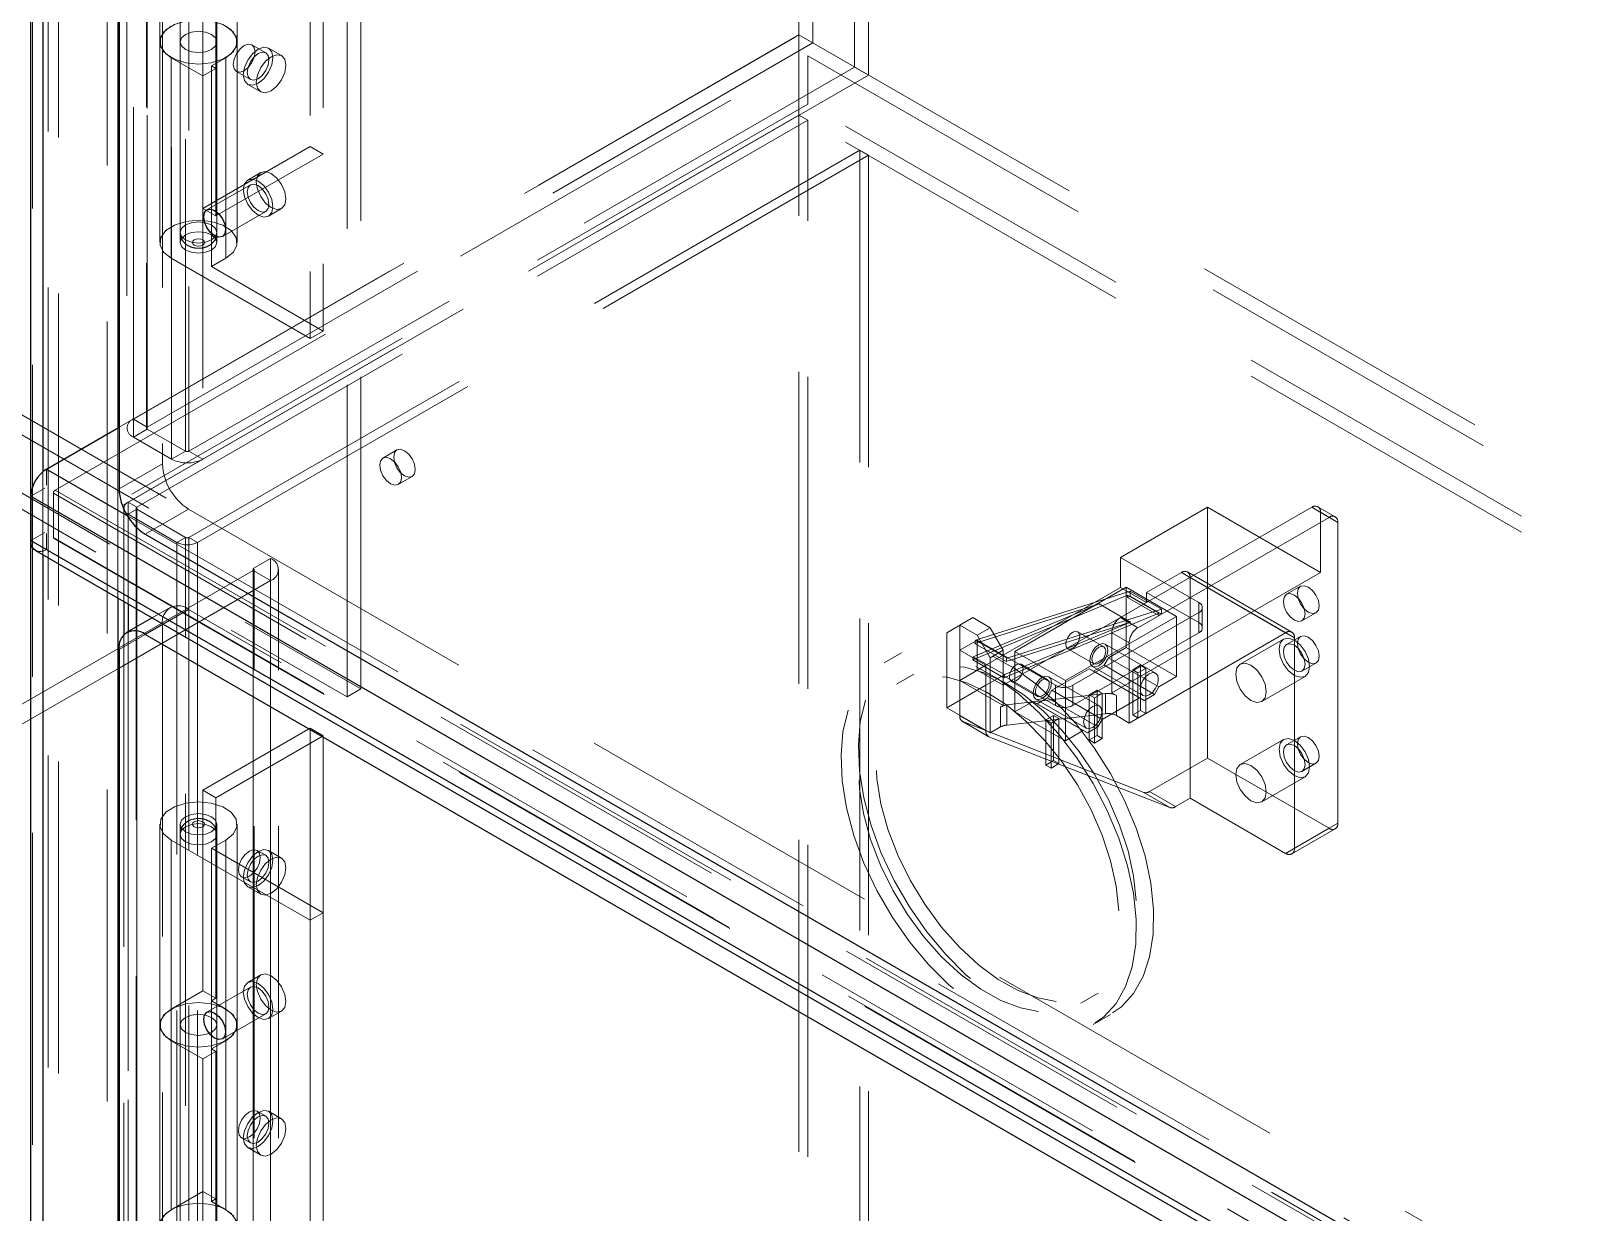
# Model space of a CAD drawing. Header units: millimetres. Extents: x 108 to 5832, y 144 to 4056.
# Drawn here: x 4300.9 to 4426.1, y 3261.7 to 3357.9 of the extents above; entities that cross this region are included whole.
import ezdxf

# ---------------------------------------------------------------- set-up
doc = ezdxf.new("R2010")
doc.units = ezdxf.units.MM
doc.header["$LTSCALE"] = 20
doc.linetypes.add('HIDDEN', pattern=[1.905, 1.27, -0.635])

msp = doc.modelspace()

# ---------------------------------------------------------------- linework, layer by layer
at = {"color": 1, "linetype": 'HIDDEN', "lineweight": 18}
for p, q in [((4363.46, 3357.56), (4363.46, 3485.27)), ((4364.59, 3356.91), (4364.59, 3484.62)), ((4367.99, 3482.66), (4367.99, 3354.95)), ((4369.12, 3482), (4369.12, 3354.3)), ((4326.69, 3303.67), (4326.69, 3466.98)), ((4327.82, 3304.32), (4327.82, 3467.63)), ((4309.3, 3326.29), (4309.3, 3454)), ((4310.37, 3453.27), (4310.37, 3325.56)), ((4310.43, 3325.64), (4310.43, 3453.35)), ((4310.43, 3453.19), (4310.43, 3325.48)), ((4302.37, 3451.31), (4302.37, 2941.79)), ((4303.22, 3450.82), (4303.22, 2941.3)), ((4312.41, 3323.03), (4312.41, 3450.74)), ((4313.54, 3323.68), (4313.54, 3451.39)), ((4313.82, 3451.39), (4313.82, 3323.68)), ((4307.18, 3448.53), (4307.18, 2939.01)), ((4092, 3446.83), (4320.47, 3314.94)), ((4090.59, 3446.02), (4319.06, 3314.13)), ((4301.1, 3445.02), (4301.1, 2935.5)), ((4308.77, 3437.93), (4308.77, 3325.56)), ((4309.3, 3324.83), (4309.3, 3438.24)), ((4311.67, 3438.59), (4311.67, 3322.64)), ((4313.1, 3421.5), (4313.1, 3341.48)), ((4316.1, 3341.48), (4316.1, 3421.5)), ((4323.69, 3414.5), (4323.69, 3332.85)), ((4324.75, 3415.12), (4324.75, 3333.46)), ((4186.4, 3385.96), (4327.82, 3304.32)), ((4185.27, 3385.31), (4326.69, 3303.67)), ((4311.45, 3373.33), (4311.45, 3357)), ((4313.1, 3373.33), (4313.1, 3357)), ((4316.1, 3357), (4316.1, 3373.33)), ((4317.75, 3357), (4317.75, 3373.33)), ((4314.96, 3354.22), (4314.96, 3370.55)), ((4316.02, 3354.83), (4316.02, 3371.17)), ((4308.13, 3325.62), (4363.46, 3357.56)), ((4309.3, 3326.29), (4363.46, 3357.56)), ((4310.43, 3325.64), (4364.59, 3356.91)), ((4311.45, 3357), (4311.45, 3340.67)), ((4313.1, 3357), (4313.1, 3340.67)), ((4316.1, 3340.67), (4316.1, 3357)), ((4317.75, 3340.67), (4317.75, 3357)), ((4320.07, 3356.1), (4318.94, 3356.75)), ((4363.46, 3357.56), (4364.59, 3356.91)), ((4363.46, 3357.56), (5280.16, 2828.37)), ((4363.46, 3357.56), (4363.46, 3351.03)), ((4302.93, 3320.5), (4364.17, 3355.85)), ((4312.37, 3339.38), (4312.37, 3355.71)), ((4312.37, 3355.71), (4314.96, 3354.22)), ((4316.83, 3355.71), (4315.66, 3355.04)), ((4316.83, 3355.71), (4316.83, 3339.38)), ((4321.36, 3355.88), (4320.3, 3356.49)), ((4364.17, 3355.85), (5280.16, 2827.06)), ((4364.17, 3355.85), (4364.17, 3351.93)), ((4367.99, 3354.95), (4313.82, 3323.68)), ((4314.96, 3354.22), (4316.02, 3354.83)), ((4369.12, 3354.3), (4314.96, 3323.03)), ((4314.96, 3354.22), (4314.96, 3343.44)), ((4314.96, 3354.22), (4314.96, 3323.03)), ((4315.66, 3355.04), (4316.02, 3354.83)), ((4315.66, 3338.71), (4315.66, 3355.04)), ((4316.02, 3354.83), (4316.02, 3342.83)), ((4317.69, 3354.59), (4318.82, 3353.93)), ((4369.12, 3354.3), (4367.99, 3354.95)), ((4318.6, 3353.54), (4319.66, 3352.93)), ((4364.17, 3351.93), (4302.93, 3316.58)), ((5280.16, 2823.14), (4364.17, 3351.93)), ((4363.46, 3351.03), (4302.23, 3315.68)), ((4363.46, 3351.03), (4308.87, 3319.52)), ((4364.17, 3350.62), (4309.58, 3319.11)), ((4363.46, 3351.03), (4364.17, 3350.62)), ((4363.46, 3228.55), (4363.46, 3351.03)), ((5280.16, 2821.84), (4363.46, 3351.03)), ((4364.17, 3228.14), (4364.17, 3350.62)), ((4313.82, 3316.66), (4368.41, 3348.17)), ((4314.96, 3343.44), (4323.69, 3348.48)), ((4316.02, 3342.83), (4324.75, 3347.87)), ((4323.69, 3348.48), (4324.75, 3347.87)), ((4369.12, 3347.77), (4368.41, 3348.17)), ((4368.41, 3348.17), (4368.41, 3225.69)), ((4314.53, 3316.25), (4369.12, 3347.77)), ((4369.12, 3347.77), (4369.12, 3225.28)), ((4318.82, 3345.36), (4315.29, 3343.32)), ((4319.66, 3346.37), (4318.6, 3345.75)), ((4316.02, 3342.83), (4314.96, 3343.44)), ((4316.54, 3341.16), (4320.07, 3343.2)), ((4320.3, 3342.81), (4321.36, 3343.42)), ((4323.69, 3332.85), (4312.37, 3339.38)), ((4315.66, 3338.71), (4316.83, 3339.38)), ((4324.75, 3333.46), (4315.66, 3338.71)), ((4323.69, 3332.85), (4324.75, 3333.46)), ((4308.03, 3325.56), (4308.03, 3311.72)), ((4310.43, 3325.64), (4309.3, 3326.29)), ((4310.43, 3325.48), (4309.3, 3324.83)), ((4310.43, 3325.48), (4313.54, 3323.68)), ((4309.3, 3324.83), (4312.41, 3323.03)), ((4313.54, 3323.68), (4312.41, 3323.03)), ((4313.82, 3323.68), (4314.96, 3323.03)), ((4330.74, 3323.78), (4329.6, 3323.12)), ((4301.94, 3322.01), (4301.94, 3315.24)), ((4302.23, 3320.91), (4302.23, 3322.21)), ((4311.67, 3322.64), (4308.13, 3320.6)), ((4330.85, 3320.96), (4331.99, 3321.61)), ((4302.09, 3320.66), (4300.95, 3320.01)), ((4302.93, 3320.5), (5214.4, 2794.32)), ((5214.25, 2794.08), (4302.79, 3320.25)), ((4302.79, 3316.66), (4302.79, 3320.25)), ((4309.58, 3319.11), (4308.87, 3319.52)), ((4308.87, 3197.04), (4308.87, 3319.52)), ((4309.58, 3196.63), (4309.58, 3319.11)), ((4396.7, 3319.11), (4389.63, 3315.03)), ((4405.18, 3319.11), (4389.63, 3310.13)), ((4396.7, 3319.11), (4405.89, 3313.8)), ((4396.7, 3319.11), (4396.7, 3298.69)), ((4406.6, 3318.29), (4405.18, 3319.11)), ((4407.1, 3318.34), (4405.68, 3319.16)), ((4308.52, 3319.03), (4308.52, 3311.44)), ((4308.81, 3318.41), (4484.91, 3216.75)), ((4309.58, 3318.95), (4308.87, 3318.54)), ((4312.83, 3316.25), (4308.87, 3318.54)), ((4308.87, 3318.54), (4308.87, 3311.23)), ((4309.52, 3319.03), (4309.52, 3196.55)), ((4313.54, 3316.66), (4309.58, 3318.95)), ((4309.58, 3318.95), (4309.58, 3196.47)), ((4310.25, 3316.93), (4313.79, 3318.97)), ((4313.79, 3318.97), (4486.32, 3219.37)), ((4391.04, 3309.31), (4406.6, 3318.29)), ((4405.89, 3318.7), (4407.3, 3317.88)), ((4405.89, 3313.8), (4405.89, 3318.7)), ((4407.3, 3317.88), (4407.3, 3293.39)), ((4302.09, 3317.07), (4300.95, 3316.42)), ((4302.23, 3316.99), (4302.23, 3315.68)), ((4302.79, 3316.66), (5214.25, 2790.49)), ((4313.54, 3316.66), (4312.83, 3316.25)), ((4313.54, 3194.18), (4313.54, 3316.66)), ((4313.82, 3316.66), (4314.53, 3316.25)), ((4313.82, 3316.66), (4313.82, 3194.18)), ((5214.4, 2789.1), (4302.23, 3315.68)), ((4302.83, 3316.57), (5214.3, 2790.39)), ((5214.4, 2790.4), (4302.93, 3316.58)), ((4312.83, 3316.25), (4312.83, 3193.77)), ((4314.53, 3316.25), (4314.53, 3193.77)), ((4319.06, 3314.13), (4320.47, 3314.94)), ((4319.06, 3314.13), (4319.06, 3191.64)), ((4320.47, 3314.94), (4320.47, 3192.46)), ((4395.99, 3311.35), (4389.63, 3315.03)), ((4389.63, 3312.58), (4389.63, 3315.03)), ((4319.06, 3313.96), (4308.13, 3307.66)), ((4320.47, 3313.15), (4308.13, 3306.02)), ((4319.06, 3313.96), (4320.47, 3313.15)), ((4319.06, 3191.48), (4319.06, 3313.96)), ((4319.12, 3191.56), (4319.12, 3314.04)), ((4320.47, 3190.66), (4320.47, 3313.15)), ((4321.12, 3191.56), (4321.12, 3314.04)), ((4405.89, 3313.8), (4388.92, 3304)), ((4394.58, 3313.8), (4391.75, 3312.17)), ((4394.58, 3313.8), (4403.06, 3308.9)), ((4403.56, 3308.95), (4395.08, 3313.85)), ((4395.28, 3295.43), (4395.28, 3313.39)), ((4403.77, 3308.49), (4395.28, 3313.39)), ((4390.19, 3311.95), (4377.6, 3306.7)), ((4377.82, 3308.29), (4390.4, 3312.29)), ((4389.63, 3312.58), (4377.96, 3305.84)), ((4381.03, 3307.37), (4390.09, 3312.6)), ((4391.75, 3311.35), (4389.63, 3312.58)), ((4390.09, 3312.6), (4394.19, 3310.23)), ((4390.09, 3312.6), (4390.09, 3307.7)), ((4390.19, 3311.76), (4390.19, 3311.95)), ((4390.19, 3311.95), (4392.74, 3310.49)), ((4390.4, 3311.88), (4390.19, 3311.76)), ((4390.19, 3311.76), (4392.74, 3310.29)), ((4390.4, 3312.29), (4392.95, 3310.82)), ((4390.4, 3312.29), (4390.4, 3311.88)), ((4390.4, 3311.88), (4392.95, 3310.41)), ((4391.75, 3311.35), (4391.75, 3312.17)), ((4395.99, 3309.72), (4391.75, 3312.17)), ((4404.27, 3312.68), (4403.14, 3312.03)), ((4312.29, 3310.95), (4310.83, 3310.11)), ((4313.79, 3310.8), (4311.71, 3309.6)), ((4486.32, 3211.2), (4313.79, 3310.8)), ((4377.63, 3306.95), (4387.89, 3311.24)), ((4387.89, 3311.24), (4377.77, 3308.02)), ((4391.75, 3311.35), (4380.08, 3304.62)), ((4392.74, 3310.49), (4380.14, 3305.23)), ((4380.36, 3306.82), (4392.95, 3310.82)), ((4385.74, 3304.62), (4395.99, 3310.54)), ((4390.43, 3309.77), (4387.89, 3311.24)), ((4392.74, 3310.29), (4392.74, 3310.49)), ((4392.95, 3310.41), (4392.74, 3310.29)), ((4392.95, 3310.82), (4392.95, 3310.41)), ((4395.99, 3309.72), (4395.99, 3311.35)), ((4395.99, 3310.54), (4395.99, 3308.9)), ((4396.28, 3309.31), (4396.28, 3310.94)), ((4404.39, 3309.86), (4405.52, 3310.51)), ((4308.13, 3307.54), (4311.67, 3309.58)), ((4311.67, 3309.58), (4311.67, 3193.63)), ((4376.54, 3309.52), (4375.48, 3308.9)), ((4375.48, 3308.9), (4376.54, 3309.52)), ((4377.61, 3310.13), (4376.54, 3309.52)), ((4376.54, 3309.52), (4377.61, 3310.13)), ((4376.54, 3309.52), (4377.96, 3308.7)), ((4376.54, 3309.52), (4376.54, 3305.02)), ((4379.02, 3309.31), (4377.61, 3310.13)), ((4377.96, 3308.7), (4379.02, 3309.31)), ((4379.02, 3309.31), (4380.08, 3307.47)), ((4380.17, 3305.49), (4390.43, 3309.77)), ((4390.43, 3309.77), (4380.32, 3306.56)), ((4385.14, 3305), (4394.19, 3310.23)), ((4389.63, 3310.13), (4391.04, 3309.31)), ((4394.19, 3310.23), (4394.19, 3305.33)), ((4308.52, 3308.73), (4308.52, 3196.55)), ((4308.87, 3308.98), (4308.87, 3196.06)), ((4375.48, 3308.9), (4375.48, 3302.78)), ((4377.96, 3308.29), (4376.54, 3307.47)), ((4377.77, 3308.02), (4377.82, 3308.29)), ((4377.77, 3308.02), (4380.32, 3306.56)), ((4377.82, 3308.29), (4380.36, 3306.82)), ((4379.02, 3306.86), (4377.96, 3308.7)), ((4377.96, 3308.29), (4384.32, 3304.62)), ((4377.96, 3305.84), (4377.96, 3308.29)), ((4385.74, 3302.98), (4395.99, 3308.9)), ((4388.26, 3307.76), (4386.14, 3308.98)), ((4392.48, 3305.61), (4388.38, 3307.97)), ((4390.33, 3308.09), (4388.92, 3308.9)), ((4388.92, 3304), (4388.92, 3308.9)), ((4403.06, 3308.9), (4390.33, 3301.55)), ((4390.33, 3301.55), (4390.33, 3308.09)), ((4402.89, 3308.38), (4399.36, 3306.33)), ((4404.27, 3308.6), (4403.14, 3307.94)), ((4403.77, 3291.35), (4403.77, 3308.49)), ((4308.03, 3307.59), (4290.35, 3297.39)), ((4371.81, 3307.26), (4370.4, 3306.45)), ((4378.67, 3306.25), (4376.54, 3307.47)), ((4377.6, 3306.7), (4377.63, 3306.95)), ((4377.6, 3306.7), (4380.14, 3305.23)), ((4377.63, 3306.95), (4380.17, 3305.49)), ((4380.08, 3307.47), (4379.02, 3306.86)), ((4379.02, 3306.86), (4379.02, 3300.74)), ((4380.08, 3307.47), (4380.08, 3302.98)), ((4380.32, 3306.56), (4380.36, 3306.82)), ((4381.03, 3307.37), (4385.14, 3305)), ((4381.03, 3302.47), (4381.03, 3307.37)), ((4385.34, 3307.6), (4387.46, 3306.37)), ((4388.64, 3306.86), (4388.28, 3306.25)), ((4390.09, 3307.7), (4388.64, 3306.86)), ((4392.74, 3304.49), (4388.64, 3306.86)), ((4390.09, 3307.7), (4394.19, 3305.33)), ((4308.03, 3305.96), (4291.76, 3296.57)), ((4372.81, 3305.53), (4371.4, 3304.71)), ((4376.54, 3305.02), (4378.67, 3306.25)), ((4377.96, 3305.84), (4380.08, 3304.62)), ((4378.67, 3306.25), (4378.67, 3304.62)), ((4380.08, 3305.43), (4378.67, 3304.62)), ((4380.08, 3305.43), (4384.32, 3302.98)), ((4380.14, 3305.23), (4380.17, 3305.49)), ((4383.66, 3305.1), (4381.54, 3306.33)), ((4387.89, 3302.95), (4383.79, 3305.32)), ((4387.08, 3305.96), (4384.04, 3304.21)), ((4391.18, 3303.59), (4387.08, 3305.96)), ((4387.43, 3305.76), (4387.08, 3305.96)), ((4387.33, 3306.16), (4391.43, 3303.79)), ((4388.28, 3306.25), (4387.43, 3305.76)), ((4391.54, 3303.39), (4387.43, 3305.76)), ((4392.38, 3303.88), (4388.28, 3306.25)), ((4390.62, 3305.88), (4391.25, 3306.25)), ((4390.62, 3302.21), (4390.62, 3305.88)), ((4390.62, 3305.88), (4391.04, 3305.64)), ((4391.04, 3305.64), (4391.68, 3306)), ((4391.04, 3301.96), (4391.04, 3305.64)), ((4391.25, 3306.25), (4391.25, 3302.57)), ((4391.25, 3306.25), (4391.68, 3306)), ((4391.68, 3306), (4391.68, 3302.33)), ((4394.19, 3305.33), (4392.74, 3304.49)), ((4401.11, 3303.3), (4404.64, 3305.34)), ((4404.39, 3305.78), (4405.52, 3306.43)), ((4327.82, 3304.32), (4326.69, 3303.67)), ((4378.67, 3304.62), (4375.48, 3302.78)), ((4380.08, 3302.98), (4376.54, 3305.02)), ((4376.54, 3305.02), (4376.54, 3302.14)), ((4378.67, 3300.91), (4378.67, 3304.62)), ((4380.74, 3304.94), (4382.86, 3303.72)), ((4384.04, 3304.21), (4383.69, 3303.59)), ((4388.14, 3301.84), (4384.04, 3304.21)), ((4384.32, 3304.62), (4384.32, 3302.98)), ((4385.14, 3300.1), (4385.14, 3305)), ((4385.74, 3302.98), (4385.74, 3304.62)), ((4387.08, 3303.84), (4387.72, 3304.21)), ((4387.72, 3304.21), (4387.72, 3300.53)), ((4387.72, 3304.21), (4388.14, 3303.96)), ((4392.74, 3304.49), (4392.38, 3303.88)), ((4379.87, 3302.86), (4380.08, 3302.98)), ((4379.87, 3301.23), (4379.87, 3302.86)), ((4380.38, 3303.02), (4388.39, 3303.94)), ((4380.38, 3303.02), (4380.38, 3301.38)), ((4382.48, 3303.31), (4381.03, 3302.47)), ((4386.59, 3300.94), (4382.48, 3303.31)), ((4382.84, 3303.1), (4382.48, 3303.31)), ((4382.74, 3303.5), (4386.84, 3301.13)), ((4383.69, 3303.59), (4382.84, 3303.1)), ((4386.94, 3300.74), (4382.84, 3303.1)), ((4387.79, 3301.23), (4383.69, 3303.59)), ((4387.08, 3300.17), (4387.08, 3303.84)), ((4387.08, 3303.84), (4387.5, 3303.59)), ((4387.5, 3303.59), (4388.14, 3303.96)), ((4387.5, 3299.92), (4387.5, 3303.59)), ((4388.14, 3303.96), (4388.14, 3300.29)), ((4391.18, 3303.59), (4388.14, 3301.84)), ((4388.39, 3302.31), (4388.39, 3303.94)), ((4388.92, 3304), (4389.3, 3303.79)), ((4389.3, 3303.79), (4389.3, 3302.15)), ((4391.54, 3303.39), (4391.18, 3303.59)), ((4392.38, 3303.88), (4391.54, 3303.39)), ((4375.48, 3302.78), (4379.02, 3300.74)), ((4376.54, 3302.14), (4378.67, 3300.91)), ((4376.75, 3301.68), (4378.87, 3300.46)), ((4378.92, 3300.43), (4376.8, 3301.66)), ((4391.52, 3295.89), (4376.8, 3301.66)), ((4388.39, 3302.31), (4380.38, 3301.38)), ((4381.03, 3302.47), (4385.14, 3300.1)), ((4383.54, 3301.8), (4384.18, 3302.17)), ((4383.54, 3298.12), (4383.54, 3301.8)), ((4383.54, 3301.8), (4383.97, 3301.55)), ((4383.97, 3301.55), (4384.61, 3301.92)), ((4384.18, 3302.17), (4384.18, 3298.49)), ((4384.18, 3302.17), (4384.61, 3301.92)), ((4384.61, 3301.92), (4384.61, 3298.25)), ((4388.14, 3301.84), (4387.79, 3301.23)), ((4390.33, 3301.55), (4389.3, 3302.15)), ((4391.25, 3302.57), (4390.62, 3302.21)), ((4390.62, 3302.21), (4391.04, 3301.96)), ((4391.68, 3302.33), (4391.04, 3301.96)), ((4391.25, 3302.57), (4391.68, 3302.33)), ((4323.69, 3301.12), (4314.96, 3296.08)), ((4324.75, 3300.51), (4316.02, 3295.47)), ((4323.69, 3301.12), (4324.75, 3300.51)), ((4323.69, 3285.49), (4323.69, 3301.12)), ((4324.75, 3286.1), (4324.75, 3300.51)), ((4393.64, 3294.67), (4378.92, 3300.43)), ((4379.87, 3301.23), (4379.02, 3300.74)), ((4383.97, 3297.88), (4383.97, 3301.55)), ((4386.59, 3300.94), (4385.14, 3300.1)), ((4386.94, 3300.74), (4386.59, 3300.94)), ((4387.79, 3301.23), (4386.94, 3300.74)), ((4387.72, 3300.53), (4387.08, 3300.17)), ((4387.72, 3300.53), (4388.14, 3300.29)), ((4404.27, 3300.43), (4403.14, 3299.78)), ((4387.08, 3300.17), (4387.5, 3299.92)), ((4388.14, 3300.29), (4387.5, 3299.92)), ((4402.89, 3300.21), (4399.36, 3298.17)), ((4384.18, 3298.49), (4383.54, 3298.12)), ((4383.54, 3298.12), (4383.97, 3297.88)), ((4384.61, 3298.25), (4383.97, 3297.88)), ((4384.18, 3298.49), (4384.61, 3298.25)), ((4396.7, 3298.69), (4391.97, 3295.97)), ((4396.7, 3298.69), (4406.6, 3292.98)), ((4404.39, 3297.61), (4405.52, 3298.27)), ((4401.11, 3295.14), (4404.64, 3297.18)), ((4314.96, 3296.08), (4316.02, 3295.47)), ((4314.96, 3296.08), (4314.96, 3279.75)), ((4316.02, 3295.47), (4316.02, 3279.14)), ((4391.52, 3295.89), (4393.64, 3294.67)), ((4394.09, 3294.74), (4391.97, 3295.97)), ((4394.09, 3294.74), (4395.28, 3295.43)), ((4395.28, 3295.43), (4403.06, 3290.94)), ((4311.45, 3293.31), (4311.45, 3276.98)), ((4313.1, 3293.31), (4313.1, 3276.98)), ((4316.1, 3276.98), (4316.1, 3293.31)), ((4317.75, 3276.98), (4317.75, 3293.31)), ((4406.6, 3292.98), (4403.06, 3290.94)), ((4403.56, 3290.89), (4407.1, 3292.93)), ((4403.77, 3291.35), (4407.3, 3293.39)), ((4312.37, 3275.69), (4312.37, 3292.02)), ((4312.37, 3292.02), (4323.69, 3285.49)), ((4313.1, 3292.49), (4313.1, 3212.47)), ((4315.66, 3291.35), (4316.83, 3292.02)), ((4316.1, 3212.47), (4316.1, 3292.49)), ((4316.83, 3292.02), (4316.83, 3275.69)), ((4315.66, 3291.35), (4324.75, 3286.1)), ((4315.66, 3275.02), (4315.66, 3291.35)), ((4320.07, 3290.78), (4319.36, 3291.18)), ((4321.36, 3290.55), (4320.3, 3291.17)), ((4318.11, 3289.02), (4318.82, 3288.61)), ((4318.6, 3288.22), (4319.66, 3287.61)), ((4323.69, 3285.49), (4324.75, 3286.1)), ((4323.69, 3285.49), (4323.69, 3203.84)), ((4324.75, 3286.1), (4324.75, 3204.45)), ((4319.66, 3281.04), (4318.6, 3280.43)), ((4314.96, 3279.75), (4312.37, 3278.26)), ((4314.96, 3279.75), (4316.02, 3279.14)), ((4318.82, 3280.04), (4315.29, 3278)), ((4316.02, 3279.14), (4315.66, 3278.94)), ((4386.4, 3278.73), (4387.81, 3279.55)), ((4312.37, 3278.26), (4312.37, 3261.93)), ((4315.66, 3278.94), (4316.83, 3278.26)), ((4316.54, 3275.83), (4320.07, 3277.88)), ((4316.83, 3261.93), (4316.83, 3278.26)), ((4320.3, 3277.49), (4321.36, 3278.1)), ((4387.4, 3277), (4388.81, 3277.82)), ((4311.45, 3276.98), (4311.45, 3260.65)), ((4313.1, 3276.98), (4313.1, 3260.65)), ((4316.1, 3260.65), (4316.1, 3276.98)), ((4317.75, 3260.65), (4317.75, 3276.98)), ((4314.96, 3274.2), (4312.37, 3275.69)), ((4315.66, 3275.02), (4316.83, 3275.69)), ((4314.96, 3274.2), (4316.02, 3274.81)), ((4314.96, 3257.87), (4314.96, 3274.2)), ((4316.02, 3274.81), (4315.66, 3275.02)), ((4315.66, 3275.02), (4315.66, 3262.61)), ((4316.02, 3258.48), (4316.02, 3274.81)), ((4320.07, 3269.55), (4319.36, 3269.95)), ((4321.36, 3269.32), (4320.3, 3269.94)), ((4318.11, 3267.79), (4318.82, 3267.38)), ((4318.6, 3266.99), (4319.66, 3266.38)), ((4312.37, 3261.93), (4314.96, 3263.42)), ((4314.96, 3263.42), (4316.02, 3262.81)), ((4315.66, 3262.61), (4316.02, 3262.81)), ((4315.66, 3262.61), (4316.83, 3261.93))]:
    msp.add_line(p, q, dxfattribs=at)
at = {"color": 7, "linetype": 'Continuous', "lineweight": 25}
for p, q in [((4300.95, 2929.54), (4300.95, 3448.86)), ((4308.03, 3440.74), (4308.03, 3325.56)), ((4308.13, 3436.55), (4308.13, 3320.6)), ((4302.23, 3322.21), (4308.13, 3325.62)), ((4300.95, 3320.01), (5213.12, 2793.43)), ((4300.95, 3320.01), (4300.95, 3316.42)), ((4310.25, 3316.93), (4452.38, 3234.88)), ((4300.95, 3316.42), (5213.12, 2789.83)), ((4301.33, 3315.59), (5213.5, 2789.01)), ((4308.03, 3311.72), (4308.03, 3196.55)), ((4308.52, 3311.44), (4308.52, 3308.73)), ((4310.83, 3310.11), (4308.75, 3308.91)), ((4482.79, 3209.16), (4310.25, 3308.76)), ((4308.13, 3307.66), (4308.03, 3307.59)), ((4308.13, 3307.54), (4308.13, 3191.59)), ((4308.13, 3306.02), (4308.03, 3305.96))]:
    msp.add_line(p, q, dxfattribs=at)
at = {"color": 8, "linetype": 'Continuous', "lineweight": 25}
for p, q in [((4301.94, 3444.25), (4301.94, 3322.01)), ((4302.23, 3322.21), (4308.81, 3318.41)), ((4301.94, 3315.24), (4301.94, 3193)), ((4308.87, 3311.23), (4308.87, 3308.98)), ((4311.71, 3309.6), (4310.25, 3308.76))]:
    msp.add_line(p, q, dxfattribs=at)
at = {"color": 1, "linetype": 'HIDDEN', "lineweight": 18, "flags": 128}
for points in [[(4312.37, 3355.71), (4311.76, 3356.21), (4311.47, 3356.79), (4311.53, 3357.4), (4311.93, 3357.97), (4312.64, 3358.42), (4313.56, 3358.71), (4314.6, 3358.82), (4315.64, 3358.71), (4316.57, 3358.42), (4317.27, 3357.97), (4317.67, 3357.4), (4317.73, 3356.79), (4317.44, 3356.21), (4316.83, 3355.71)], [(4312.37, 3358.28), (4311.76, 3357.79), (4311.47, 3357.2), (4311.53, 3356.59), (4311.93, 3356.03), (4312.64, 3355.58), (4313.56, 3355.28), (4314.6, 3355.18), (4315.64, 3355.28), (4316.57, 3355.58), (4317.27, 3356.03), (4317.67, 3356.59), (4317.73, 3357.2), (4317.44, 3357.79), (4316.83, 3358.28)], [(4313.54, 3357.61), (4313.22, 3357.33), (4313.1, 3357), (4313.22, 3356.67), (4313.54, 3356.39), (4314.03, 3356.2), (4314.6, 3356.13), (4315.18, 3356.2), (4315.66, 3356.39), (4315.99, 3356.67), (4316.1, 3357), (4315.99, 3357.33), (4315.66, 3357.61), (4315.18, 3357.8), (4314.6, 3357.86), (4314.03, 3357.8), (4313.54, 3357.61)], [(4315.66, 3357.61), (4315.99, 3357.33), (4316.1, 3357), (4315.99, 3356.67), (4315.66, 3356.39), (4315.18, 3356.2), (4314.6, 3356.13), (4314.03, 3356.2), (4313.54, 3356.39), (4313.22, 3356.67), (4313.1, 3357), (4313.22, 3357.33), (4313.54, 3357.61), (4314.03, 3357.8), (4314.6, 3357.86), (4315.18, 3357.8), (4315.66, 3357.61)], [(4319.2, 3356.18), (4319.13, 3356.53), (4318.94, 3356.75), (4318.65, 3356.81), (4318.31, 3356.69), (4317.98, 3356.42), (4317.69, 3356.03), (4317.5, 3355.59), (4317.43, 3355.16), (4317.5, 3354.81), (4317.69, 3354.59), (4317.98, 3354.53), (4318.31, 3354.65), (4318.65, 3354.92), (4318.94, 3355.31), (4319.13, 3355.75), (4319.2, 3356.18)], [(4318.24, 3354.32), (4318.34, 3354.91), (4318.6, 3355.51), (4318.99, 3356.03), (4319.45, 3356.4), (4319.91, 3356.56), (4320.3, 3356.49), (4320.56, 3356.19), (4320.65, 3355.71), (4320.56, 3355.13), (4320.3, 3354.53), (4319.91, 3354), (4319.45, 3353.63), (4318.99, 3353.47), (4318.6, 3353.54), (4318.34, 3353.84), (4318.24, 3354.32)], [(4319.45, 3356.04), (4319.11, 3355.76), (4318.82, 3355.38), (4318.63, 3354.94), (4318.56, 3354.51), (4318.63, 3354.15), (4318.82, 3353.93), (4319.11, 3353.88), (4319.45, 3354), (4319.78, 3354.27), (4320.07, 3354.66), (4320.26, 3355.1), (4320.33, 3355.53), (4320.26, 3355.88), (4320.07, 3356.1), (4319.78, 3356.16), (4319.45, 3356.04)], [(4319.3, 3353.71), (4319.4, 3354.29), (4319.66, 3354.9), (4320.05, 3355.42), (4320.51, 3355.79), (4320.97, 3355.95), (4321.36, 3355.88), (4321.62, 3355.58), (4321.71, 3355.1), (4321.62, 3354.51), (4321.36, 3353.91), (4320.97, 3353.39), (4320.51, 3353.02), (4320.05, 3352.86), (4319.66, 3352.93), (4319.4, 3353.23), (4319.3, 3353.71)], [(4320.65, 3343.59), (4320.56, 3344.17), (4320.3, 3344.77), (4319.91, 3345.3), (4319.45, 3345.67), (4318.99, 3345.83), (4318.6, 3345.75), (4318.34, 3345.45), (4318.24, 3344.98), (4318.34, 3344.39), (4318.6, 3343.79), (4318.99, 3343.26), (4319.45, 3342.89), (4319.91, 3342.73), (4320.3, 3342.81), (4320.56, 3343.11), (4320.65, 3343.59)], [(4318.56, 3344.79), (4318.63, 3345.14), (4318.82, 3345.36), (4319.11, 3345.42), (4319.45, 3345.3), (4319.78, 3345.03), (4320.07, 3344.64), (4320.26, 3344.2), (4320.33, 3343.77), (4320.26, 3343.42), (4320.07, 3343.2), (4319.78, 3343.14), (4319.45, 3343.26), (4319.11, 3343.53), (4318.82, 3343.92), (4318.63, 3344.36), (4318.56, 3344.79)], [(4321.71, 3344.2), (4321.62, 3344.78), (4321.36, 3345.38), (4320.97, 3345.91), (4320.51, 3346.28), (4320.05, 3346.44), (4319.66, 3346.37), (4319.4, 3346.07), (4319.3, 3345.59), (4319.4, 3345), (4319.66, 3344.4), (4320.05, 3343.88), (4320.51, 3343.51), (4320.97, 3343.35), (4321.36, 3343.42), (4321.62, 3343.72), (4321.71, 3344.2)], [(4316.83, 3339.38), (4317.44, 3339.88), (4317.73, 3340.46), (4317.67, 3341.07), (4317.27, 3341.63), (4316.57, 3342.09), (4315.64, 3342.38), (4314.6, 3342.49), (4313.56, 3342.38), (4312.64, 3342.09), (4311.93, 3341.63), (4311.53, 3341.07), (4311.47, 3340.46), (4311.76, 3339.88), (4312.37, 3339.38)], [(4315.66, 3342.1), (4315.18, 3342.28), (4314.6, 3342.35), (4314.03, 3342.28), (4313.54, 3342.1), (4313.22, 3341.81), (4313.1, 3341.48), (4313.22, 3341.15), (4313.54, 3340.87), (4314.03, 3340.68), (4314.6, 3340.62), (4315.18, 3340.68), (4315.66, 3340.87), (4315.99, 3341.15), (4316.1, 3341.48), (4315.99, 3341.81), (4315.66, 3342.1)], [(4313.54, 3341.28), (4314.03, 3341.47), (4314.6, 3341.53), (4315.18, 3341.47), (4315.66, 3341.28), (4315.99, 3341), (4316.1, 3340.67), (4315.99, 3340.34), (4315.66, 3340.05), (4315.18, 3339.87), (4314.6, 3339.8), (4314.03, 3339.87), (4313.54, 3340.05), (4313.22, 3340.34), (4313.1, 3340.67), (4313.22, 3341), (4313.54, 3341.28)], [(4314.96, 3340.46), (4315.06, 3340.56), (4315.1, 3340.67), (4315.06, 3340.78), (4314.96, 3340.87), (4314.79, 3340.93), (4314.6, 3340.96), (4314.41, 3340.93), (4314.25, 3340.87), (4314.14, 3340.78), (4314.1, 3340.67), (4314.14, 3340.56), (4314.25, 3340.46), (4314.41, 3340.4), (4314.6, 3340.38), (4314.79, 3340.4), (4314.96, 3340.46)], [(4329.35, 3322.55), (4329.41, 3322.9), (4329.6, 3323.12), (4329.89, 3323.18), (4330.23, 3323.06), (4330.57, 3322.79), (4330.85, 3322.4), (4331.05, 3321.96), (4331.11, 3321.53), (4331.05, 3321.18), (4330.85, 3320.96), (4330.57, 3320.9), (4330.23, 3321.02), (4329.89, 3321.29), (4329.6, 3321.68), (4329.41, 3322.12), (4329.35, 3322.55)], [(4330.48, 3323.2), (4330.54, 3323.56), (4330.74, 3323.78), (4331.02, 3323.83), (4331.36, 3323.71), (4331.7, 3323.44), (4331.99, 3323.05), (4332.18, 3322.61), (4332.24, 3322.18), (4332.18, 3321.83), (4331.99, 3321.61), (4331.7, 3321.56), (4331.36, 3321.67), (4331.02, 3321.95), (4330.74, 3322.33), (4330.54, 3322.77), (4330.48, 3323.2)], [(4404.65, 3310.43), (4404.58, 3310.86), (4404.39, 3311.3), (4404.11, 3311.69), (4403.77, 3311.96), (4403.43, 3312.08), (4403.14, 3312.03), (4402.95, 3311.8), (4402.88, 3311.45), (4402.95, 3311.02), (4403.14, 3310.58), (4403.43, 3310.19), (4403.77, 3309.92), (4404.11, 3309.8), (4404.39, 3309.86), (4404.58, 3310.08), (4404.65, 3310.43)], [(4405.78, 3311.09), (4405.72, 3311.51), (4405.52, 3311.96), (4405.24, 3312.34), (4404.9, 3312.62), (4404.56, 3312.73), (4404.27, 3312.68), (4404.08, 3312.46), (4404.02, 3312.11), (4404.08, 3311.68), (4404.27, 3311.23), (4404.56, 3310.85), (4404.9, 3310.58), (4405.24, 3310.46), (4405.52, 3310.51), (4405.72, 3310.73), (4405.78, 3311.09)], [(4392.31, 3286.36), (4392.09, 3288.5), (4391.62, 3290.73), (4390.9, 3292.99), (4389.96, 3295.25), (4388.82, 3297.44), (4387.49, 3299.53), (4386.01, 3301.48), (4384.4, 3303.23), (4382.72, 3304.75), (4380.97, 3306.02), (4379.22, 3306.99), (4377.49, 3307.66), (4375.82, 3308.01), (4374.24, 3308.03), (4372.8, 3307.71), (4371.51, 3307.08), (4370.41, 3306.13), (4369.52, 3304.89), (4368.87, 3303.39), (4368.45, 3301.66), (4368.29, 3299.74), (4368.39, 3297.66), (4368.74, 3295.47), (4369.33, 3293.22), (4370.16, 3290.96), (4371.21, 3288.72), (4372.45, 3286.58), (4373.86, 3284.55), (4375.4, 3282.7), (4377.05, 3281.06), (4378.77, 3279.66), (4380.53, 3278.54), (4382.27, 3277.71), (4383.98, 3277.2), (4385.61, 3277.02), (4387.12, 3277.17), (4388.49, 3277.65), (4389.69, 3278.44), (4390.68, 3279.53), (4391.46, 3280.91), (4391.99, 3282.52), (4392.28, 3284.36), (4392.31, 3286.36)], [(4385.17, 3307.96), (4385.21, 3308.24), (4385.34, 3308.52), (4385.52, 3308.77), (4385.74, 3308.94), (4385.95, 3309.02), (4386.14, 3308.98), (4386.26, 3308.84), (4386.3, 3308.62), (4386.26, 3308.34), (4386.14, 3308.06), (4385.95, 3307.81), (4385.74, 3307.64), (4385.52, 3307.56), (4385.34, 3307.6), (4385.21, 3307.74), (4385.17, 3307.96)], [(4387.12, 3306.64), (4387.17, 3307), (4387.33, 3307.37), (4387.57, 3307.69), (4387.86, 3307.92), (4388.14, 3308.02), (4388.38, 3307.97), (4388.54, 3307.79), (4388.6, 3307.49), (4388.54, 3307.13), (4388.38, 3306.76), (4388.14, 3306.44), (4387.86, 3306.21), (4387.57, 3306.11), (4387.33, 3306.16), (4387.17, 3306.34), (4387.12, 3306.64)], [(4405.01, 3306.15), (4404.91, 3306.75), (4404.64, 3307.37), (4404.24, 3307.91), (4403.77, 3308.29), (4403.29, 3308.45), (4402.89, 3308.38), (4402.62, 3308.07), (4402.53, 3307.57), (4402.62, 3306.97), (4402.89, 3306.35), (4403.29, 3305.81), (4403.77, 3305.43), (4404.24, 3305.27), (4404.64, 3305.34), (4404.91, 3305.65), (4405.01, 3306.15)], [(4404.65, 3306.35), (4404.58, 3306.78), (4404.39, 3307.22), (4404.11, 3307.61), (4403.77, 3307.88), (4403.43, 3308), (4403.14, 3307.94), (4402.95, 3307.72), (4402.88, 3307.37), (4402.95, 3306.94), (4403.14, 3306.5), (4403.43, 3306.11), (4403.77, 3305.84), (4404.11, 3305.72), (4404.39, 3305.78), (4404.58, 3306), (4404.65, 3306.35)], [(4405.78, 3307), (4405.72, 3307.43), (4405.52, 3307.87), (4405.24, 3308.26), (4404.9, 3308.53), (4404.56, 3308.65), (4404.27, 3308.6), (4404.08, 3308.38), (4404.02, 3308.02), (4404.08, 3307.59), (4404.27, 3307.15), (4404.56, 3306.77), (4404.9, 3306.49), (4405.24, 3306.37), (4405.52, 3306.43), (4405.72, 3306.65), (4405.78, 3307)], [(4390.9, 3285.55), (4390.68, 3287.69), (4390.2, 3289.91), (4389.49, 3292.18), (4388.55, 3294.43), (4387.4, 3296.63), (4386.07, 3298.72), (4384.59, 3300.66), (4382.99, 3302.41), (4381.3, 3303.94), (4379.56, 3305.2), (4377.81, 3306.18), (4376.07, 3306.85), (4374.4, 3307.19), (4372.83, 3307.21), (4371.38, 3306.9), (4370.1, 3306.26), (4369, 3305.31), (4368.11, 3304.08), (4367.45, 3302.58), (4367.04, 3300.85), (4366.88, 3298.92), (4366.97, 3296.84), (4367.32, 3294.65), (4367.92, 3292.4), (4368.75, 3290.14), (4369.8, 3287.91), (4371.04, 3285.76), (4372.44, 3283.74), (4373.99, 3281.88), (4375.64, 3280.24), (4377.36, 3278.84), (4379.11, 3277.72), (4380.86, 3276.9), (4382.57, 3276.39), (4384.19, 3276.2), (4385.71, 3276.35), (4387.08, 3276.83), (4388.27, 3277.62), (4389.27, 3278.72), (4390.04, 3280.09), (4390.58, 3281.71), (4390.87, 3283.54), (4390.9, 3285.55)], [(4388.42, 3307.39), (4388.38, 3307.62), (4388.26, 3307.76), (4388.07, 3307.79), (4387.86, 3307.72), (4387.64, 3307.54), (4387.46, 3307.3), (4387.34, 3307.01), (4387.29, 3306.74), (4387.34, 3306.51), (4387.46, 3306.37), (4387.64, 3306.34), (4387.86, 3306.41), (4388.07, 3306.59), (4388.26, 3306.83), (4388.38, 3307.12), (4388.42, 3307.39)], [(4389.49, 3286.27), (4389.28, 3288.26), (4388.82, 3290.32), (4388.13, 3292.41), (4387.23, 3294.49), (4386.13, 3296.51), (4384.86, 3298.41), (4383.45, 3300.16), (4381.93, 3301.7), (4380.35, 3303.02), (4378.73, 3304.07), (4377.11, 3304.83), (4375.54, 3305.28), (4374.04, 3305.42), (4372.66, 3305.23), (4371.42, 3304.73), (4370.36, 3303.92), (4369.5, 3302.83), (4368.86, 3301.47), (4368.45, 3299.89), (4368.29, 3298.12), (4368.38, 3296.19), (4368.72, 3294.17), (4369.29, 3292.08), (4370.09, 3289.99), (4371.09, 3287.93), (4372.28, 3285.97), (4373.62, 3284.14), (4375.09, 3282.49), (4376.65, 3281.05), (4378.26, 3279.87), (4379.88, 3278.96), (4381.48, 3278.35), (4383.02, 3278.06), (4384.46, 3278.08), (4385.78, 3278.43), (4386.93, 3279.09), (4387.89, 3280.04), (4388.64, 3281.27), (4389.17, 3282.74), (4389.45, 3284.42), (4389.49, 3286.27)], [(4390.9, 3287.09), (4390.69, 3289.07), (4390.24, 3291.14), (4389.55, 3293.23), (4388.64, 3295.31), (4387.54, 3297.33), (4386.27, 3299.23), (4384.86, 3300.97), (4383.35, 3302.52), (4381.76, 3303.84), (4380.14, 3304.88), (4378.52, 3305.64), (4376.95, 3306.1), (4375.45, 3306.23), (4374.07, 3306.05), (4372.83, 3305.54), (4371.77, 3304.74), (4370.91, 3303.64), (4370.27, 3302.29), (4369.87, 3300.71), (4369.71, 3298.93), (4369.8, 3297.01), (4370.13, 3294.98), (4370.7, 3292.9), (4371.5, 3290.8), (4372.51, 3288.75), (4373.7, 3286.79), (4375.04, 3284.96), (4376.51, 3283.3), (4378.06, 3281.87), (4379.67, 3280.68), (4381.29, 3279.78), (4382.89, 3279.17), (4384.43, 3278.87), (4385.88, 3278.9), (4387.19, 3279.25), (4388.34, 3279.9), (4389.31, 3280.86), (4390.06, 3282.08), (4390.58, 3283.55), (4390.87, 3285.24), (4390.9, 3287.09)], [(4380.58, 3305.31), (4380.62, 3305.58), (4380.74, 3305.87), (4380.92, 3306.11), (4381.14, 3306.29), (4381.36, 3306.36), (4381.54, 3306.33), (4381.66, 3306.19), (4381.71, 3305.96), (4381.66, 3305.69), (4381.54, 3305.4), (4381.36, 3305.16), (4381.14, 3304.98), (4380.92, 3304.91), (4380.74, 3304.94), (4380.62, 3305.08), (4380.58, 3305.31)], [(4382.52, 3303.98), (4382.58, 3304.34), (4382.74, 3304.71), (4382.98, 3305.04), (4383.26, 3305.27), (4383.55, 3305.37), (4383.79, 3305.32), (4383.95, 3305.14), (4384, 3304.84), (4383.95, 3304.48), (4383.79, 3304.11), (4383.55, 3303.78), (4383.26, 3303.55), (4382.98, 3303.46), (4382.74, 3303.5), (4382.58, 3303.69), (4382.52, 3303.98)], [(4391.22, 3304.27), (4391.27, 3304.63), (4391.43, 3305), (4391.68, 3305.33), (4391.96, 3305.55), (4392.24, 3305.65), (4392.48, 3305.61), (4392.65, 3305.42), (4392.7, 3305.13), (4392.65, 3304.76), (4392.48, 3304.39), (4392.24, 3304.07), (4391.96, 3303.84), (4391.68, 3303.74), (4391.43, 3303.79), (4391.27, 3303.97), (4391.22, 3304.27)], [(4401.47, 3304.1), (4401.38, 3304.71), (4401.11, 3305.32), (4400.71, 3305.87), (4400.23, 3306.25), (4399.76, 3306.41), (4399.36, 3306.33), (4399.09, 3306.03), (4399, 3305.53), (4399.09, 3304.93), (4399.36, 3304.31), (4399.76, 3303.77), (4400.23, 3303.39), (4400.71, 3303.23), (4401.11, 3303.3), (4401.38, 3303.61), (4401.47, 3304.1)], [(4383.83, 3304.74), (4383.78, 3304.96), (4383.66, 3305.1), (4383.48, 3305.14), (4383.26, 3305.06), (4383.05, 3304.89), (4382.86, 3304.64), (4382.74, 3304.36), (4382.7, 3304.08), (4382.74, 3303.86), (4382.86, 3303.72), (4383.05, 3303.68), (4383.26, 3303.76), (4383.48, 3303.93), (4383.66, 3304.18), (4383.78, 3304.46), (4383.83, 3304.74)], [(4386.62, 3301.62), (4386.68, 3301.98), (4386.84, 3302.35), (4387.08, 3302.67), (4387.36, 3302.9), (4387.65, 3303), (4387.89, 3302.95), (4388.05, 3302.77), (4388.11, 3302.47), (4388.05, 3302.11), (4387.89, 3301.74), (4387.65, 3301.42), (4387.36, 3301.19), (4387.08, 3301.09), (4386.84, 3301.13), (4386.68, 3301.32), (4386.62, 3301.62)], [(4405.78, 3298.84), (4405.72, 3299.27), (4405.52, 3299.71), (4405.24, 3300.1), (4404.9, 3300.37), (4404.56, 3300.49), (4404.27, 3300.43), (4404.08, 3300.21), (4404.02, 3299.86), (4404.08, 3299.43), (4404.27, 3298.99), (4404.56, 3298.6), (4404.9, 3298.33), (4405.24, 3298.21), (4405.52, 3298.27), (4405.72, 3298.49), (4405.78, 3298.84)], [(4405.01, 3297.98), (4404.91, 3298.58), (4404.64, 3299.2), (4404.24, 3299.74), (4403.77, 3300.12), (4403.29, 3300.29), (4402.89, 3300.21), (4402.62, 3299.9), (4402.53, 3299.41), (4402.62, 3298.81), (4402.89, 3298.19), (4403.29, 3297.65), (4403.77, 3297.27), (4404.24, 3297.1), (4404.64, 3297.18), (4404.91, 3297.49), (4405.01, 3297.98)], [(4404.65, 3298.18), (4404.58, 3298.61), (4404.39, 3299.06), (4404.11, 3299.44), (4403.77, 3299.72), (4403.43, 3299.83), (4403.14, 3299.78), (4402.95, 3299.56), (4402.88, 3299.2), (4402.95, 3298.78), (4403.14, 3298.33), (4403.43, 3297.95), (4403.77, 3297.67), (4404.11, 3297.56), (4404.39, 3297.61), (4404.58, 3297.83), (4404.65, 3298.18)], [(4401.47, 3295.94), (4401.38, 3296.54), (4401.11, 3297.16), (4400.71, 3297.7), (4400.23, 3298.08), (4399.76, 3298.25), (4399.36, 3298.17), (4399.09, 3297.86), (4399, 3297.37), (4399.09, 3296.77), (4399.36, 3296.15), (4399.76, 3295.61), (4400.23, 3295.22), (4400.71, 3295.06), (4401.11, 3295.14), (4401.38, 3295.45), (4401.47, 3295.94)], [(4312.37, 3292.02), (4311.76, 3292.52), (4311.47, 3293.1), (4311.53, 3293.71), (4311.93, 3294.28), (4312.64, 3294.73), (4313.56, 3295.02), (4314.6, 3295.13), (4315.64, 3295.02), (4316.57, 3294.73), (4317.27, 3294.28), (4317.67, 3293.71), (4317.73, 3293.1), (4317.44, 3292.52), (4316.83, 3292.02)], [(4313.54, 3293.92), (4313.22, 3293.64), (4313.1, 3293.31), (4313.22, 3292.98), (4313.54, 3292.7), (4314.03, 3292.51), (4314.6, 3292.44), (4315.18, 3292.51), (4315.66, 3292.7), (4315.99, 3292.98), (4316.1, 3293.31), (4315.99, 3293.64), (4315.66, 3293.92), (4315.18, 3294.11), (4314.6, 3294.17), (4314.03, 3294.11), (4313.54, 3293.92)], [(4315.66, 3293.1), (4315.99, 3292.82), (4316.1, 3292.49), (4315.99, 3292.16), (4315.66, 3291.88), (4315.18, 3291.69), (4314.6, 3291.63), (4314.03, 3291.69), (4313.54, 3291.88), (4313.22, 3292.16), (4313.1, 3292.49), (4313.22, 3292.82), (4313.54, 3293.1), (4314.03, 3293.29), (4314.6, 3293.36), (4315.18, 3293.29), (4315.66, 3293.1)], [(4314.96, 3293.1), (4314.79, 3293.04), (4314.6, 3293.02), (4314.41, 3293.04), (4314.25, 3293.1), (4314.14, 3293.2), (4314.1, 3293.31), (4314.14, 3293.42), (4314.25, 3293.51), (4314.41, 3293.57), (4314.6, 3293.6), (4314.79, 3293.57), (4314.96, 3293.51), (4315.06, 3293.42), (4315.1, 3293.31), (4315.06, 3293.2), (4314.96, 3293.1)], [(4318.74, 3291.12), (4318.4, 3290.85), (4318.11, 3290.46), (4317.92, 3290.02), (4317.85, 3289.59), (4317.92, 3289.24), (4318.11, 3289.02), (4318.4, 3288.96), (4318.74, 3289.08), (4319.08, 3289.35), (4319.36, 3289.74), (4319.56, 3290.18), (4319.62, 3290.61), (4319.56, 3290.96), (4319.36, 3291.18), (4319.08, 3291.24), (4318.74, 3291.12)], [(4318.24, 3289), (4318.34, 3289.58), (4318.6, 3290.18), (4318.99, 3290.71), (4319.45, 3291.08), (4319.91, 3291.24), (4320.3, 3291.17), (4320.56, 3290.87), (4320.65, 3290.39), (4320.56, 3289.8), (4320.3, 3289.2), (4319.91, 3288.68), (4319.45, 3288.31), (4318.99, 3288.15), (4318.6, 3288.22), (4318.34, 3288.52), (4318.24, 3289)], [(4319.45, 3290.71), (4319.11, 3290.44), (4318.82, 3290.05), (4318.63, 3289.61), (4318.56, 3289.18), (4318.63, 3288.83), (4318.82, 3288.61), (4319.11, 3288.56), (4319.45, 3288.67), (4319.78, 3288.95), (4320.07, 3289.33), (4320.26, 3289.77), (4320.33, 3290.2), (4320.26, 3290.56), (4320.07, 3290.78), (4319.78, 3290.83), (4319.45, 3290.71)], [(4319.3, 3288.39), (4319.4, 3288.97), (4319.66, 3289.57), (4320.05, 3290.1), (4320.51, 3290.47), (4320.97, 3290.63), (4321.36, 3290.55), (4321.62, 3290.25), (4321.71, 3289.78), (4321.62, 3289.19), (4321.36, 3288.59), (4320.97, 3288.06), (4320.51, 3287.69), (4320.05, 3287.53), (4319.66, 3287.61), (4319.4, 3287.91), (4319.3, 3288.39)], [(4320.65, 3278.26), (4320.56, 3278.85), (4320.3, 3279.45), (4319.91, 3279.97), (4319.45, 3280.35), (4318.99, 3280.51), (4318.6, 3280.43), (4318.34, 3280.13), (4318.24, 3279.65), (4318.34, 3279.07), (4318.6, 3278.47), (4318.99, 3277.94), (4319.45, 3277.57), (4319.91, 3277.41), (4320.3, 3277.49), (4320.56, 3277.79), (4320.65, 3278.26)], [(4321.71, 3278.88), (4321.62, 3279.46), (4321.36, 3280.06), (4320.97, 3280.59), (4320.51, 3280.96), (4320.05, 3281.12), (4319.66, 3281.04), (4319.4, 3280.74), (4319.3, 3280.26), (4319.4, 3279.68), (4319.66, 3279.08), (4320.05, 3278.55), (4320.51, 3278.18), (4320.97, 3278.02), (4321.36, 3278.1), (4321.62, 3278.4), (4321.71, 3278.88)], [(4318.56, 3279.47), (4318.63, 3279.82), (4318.82, 3280.04), (4319.11, 3280.1), (4319.45, 3279.98), (4319.78, 3279.71), (4320.07, 3279.32), (4320.26, 3278.88), (4320.33, 3278.45), (4320.26, 3278.1), (4320.07, 3277.88), (4319.78, 3277.82), (4319.45, 3277.94), (4319.11, 3278.21), (4318.82, 3278.6), (4318.63, 3279.04), (4318.56, 3279.47)], [(4316.83, 3275.69), (4317.44, 3276.19), (4317.73, 3276.77), (4317.67, 3277.38), (4317.27, 3277.94), (4316.57, 3278.4), (4315.64, 3278.69), (4314.6, 3278.8), (4313.56, 3278.69), (4312.64, 3278.4), (4311.93, 3277.94), (4311.53, 3277.38), (4311.47, 3276.77), (4311.76, 3276.19), (4312.37, 3275.69)], [(4316.83, 3278.26), (4317.44, 3277.77), (4317.73, 3277.18), (4317.67, 3276.57), (4317.27, 3276.01), (4316.57, 3275.56), (4315.64, 3275.26), (4314.6, 3275.16), (4313.56, 3275.26), (4312.64, 3275.56), (4311.93, 3276.01), (4311.53, 3276.57), (4311.47, 3277.18), (4311.76, 3277.77), (4312.37, 3278.26)], [(4313.54, 3277.59), (4314.03, 3277.78), (4314.6, 3277.84), (4315.18, 3277.78), (4315.66, 3277.59), (4315.99, 3277.31), (4316.1, 3276.98), (4315.99, 3276.65), (4315.66, 3276.36), (4315.18, 3276.18), (4314.6, 3276.11), (4314.03, 3276.18), (4313.54, 3276.36), (4313.22, 3276.65), (4313.1, 3276.98), (4313.22, 3277.31), (4313.54, 3277.59)], [(4315.66, 3277.59), (4315.18, 3277.78), (4314.6, 3277.84), (4314.03, 3277.78), (4313.54, 3277.59), (4313.22, 3277.31), (4313.1, 3276.98), (4313.22, 3276.65), (4313.54, 3276.36), (4314.03, 3276.18), (4314.6, 3276.11), (4315.18, 3276.18), (4315.66, 3276.36), (4315.99, 3276.65), (4316.1, 3276.98), (4315.99, 3277.31), (4315.66, 3277.59)], [(4318.74, 3269.89), (4318.4, 3269.62), (4318.11, 3269.23), (4317.92, 3268.79), (4317.85, 3268.36), (4317.92, 3268.01), (4318.11, 3267.79), (4318.4, 3267.73), (4318.74, 3267.85), (4319.08, 3268.12), (4319.36, 3268.51), (4319.56, 3268.95), (4319.62, 3269.38), (4319.56, 3269.73), (4319.36, 3269.95), (4319.08, 3270.01), (4318.74, 3269.89)], [(4318.24, 3267.77), (4318.34, 3268.35), (4318.6, 3268.95), (4318.99, 3269.48), (4319.45, 3269.85), (4319.91, 3270.01), (4320.3, 3269.94), (4320.56, 3269.64), (4320.65, 3269.16), (4320.56, 3268.57), (4320.3, 3267.97), (4319.91, 3267.45), (4319.45, 3267.08), (4318.99, 3266.92), (4318.6, 3266.99), (4318.34, 3267.29), (4318.24, 3267.77)], [(4319.45, 3269.48), (4319.11, 3269.21), (4318.82, 3268.82), (4318.63, 3268.38), (4318.56, 3267.95), (4318.63, 3267.6), (4318.82, 3267.38), (4319.11, 3267.33), (4319.45, 3267.44), (4319.78, 3267.72), (4320.07, 3268.1), (4320.26, 3268.54), (4320.33, 3268.97), (4320.26, 3269.33), (4320.07, 3269.55), (4319.78, 3269.6), (4319.45, 3269.48)], [(4319.3, 3267.16), (4319.4, 3267.74), (4319.66, 3268.34), (4320.05, 3268.87), (4320.51, 3269.24), (4320.97, 3269.4), (4321.36, 3269.32), (4321.62, 3269.02), (4321.71, 3268.55), (4321.62, 3267.96), (4321.36, 3267.36), (4320.97, 3266.83), (4320.51, 3266.46), (4320.05, 3266.3), (4319.66, 3266.38), (4319.4, 3266.68), (4319.3, 3267.16)], [(4312.37, 3259.36), (4311.76, 3259.86), (4311.47, 3260.44), (4311.53, 3261.05), (4311.93, 3261.61), (4312.64, 3262.07), (4313.56, 3262.36), (4314.6, 3262.46), (4315.64, 3262.36), (4316.57, 3262.07), (4317.27, 3261.61), (4317.67, 3261.05), (4317.73, 3260.44), (4317.44, 3259.86), (4316.83, 3259.36)], [(4312.37, 3261.93), (4311.76, 3261.43), (4311.47, 3260.85), (4311.53, 3260.24), (4311.93, 3259.68), (4312.64, 3259.22), (4313.56, 3258.93), (4314.6, 3258.83), (4315.64, 3258.93), (4316.57, 3259.22), (4317.27, 3259.68), (4317.67, 3260.24), (4317.73, 3260.85), (4317.44, 3261.43), (4316.83, 3261.93)]]:
    msp.add_lwpolyline(points, dxfattribs=at)
at = {"color": 7, "linetype": 'Continuous', "lineweight": 25, "flags": 128}
for points in [[(4315.03, 3342.75), (4315.09, 3343.1), (4315.29, 3343.32), (4315.57, 3343.38), (4315.91, 3343.26), (4316.25, 3342.99), (4316.54, 3342.6), (4316.73, 3342.16), (4316.79, 3341.73), (4316.73, 3341.38), (4316.54, 3341.16), (4316.25, 3341.1), (4315.91, 3341.22), (4315.57, 3341.49), (4315.29, 3341.88), (4315.09, 3342.32), (4315.03, 3342.75)], [(4301.33, 3315.59), (4301.33, 3315.59), (4301.17, 3315.72), (4301.05, 3315.91), (4300.98, 3316.14), (4300.95, 3316.42)], [(4315.03, 3277.43), (4315.09, 3277.78), (4315.29, 3278), (4315.57, 3278.06), (4315.91, 3277.94), (4316.25, 3277.66), (4316.54, 3277.28), (4316.73, 3276.84), (4316.79, 3276.41), (4316.73, 3276.05), (4316.54, 3275.83), (4316.25, 3275.78), (4315.91, 3275.9), (4315.57, 3276.17), (4315.29, 3276.56), (4315.09, 3277), (4315.03, 3277.43)]]:
    msp.add_lwpolyline(points, dxfattribs=at)
at = {"color": 1, "linetype": 'HIDDEN', "lineweight": 18}
for centre, radius, start, end in [((4309.58, 3325.56), 0.786, 110.7818, 249.2182), ((4310.46, 3325.56), 0.0873, 110.8002, 249.2146), ((4313.68, 3325.49), 2.77, 242.6088, 297.3912), ((4313.68, 3323.96), 0.308, 242.6178, 297.3772), ((4316.27, 3322.85), 4.61, 182.6071, 237.3929), ((4303.1, 3320.24), 0.307, 122.6122, 177.3928), ((4309.06, 3319.03), 0.524, 110.779, 249.2161), ((4309.61, 3319.03), 0.0873, 110.7653, 249.2199), ((4405.46, 3318.77), 0.437, 350.7883, 129.198), ((4406.87, 3317.95), 0.437, 350.7883, 129.198), ((4302.88, 3316.65), 0.0873, 170.7773, 309.2563), ((4313.68, 3316.93), 0.307, 242.6065, 297.3984), ((4301.7, 3316.42), 0.905, 245.6839, 305.6221), ((4313.68, 3317.89), 1.84, 242.6093, 297.3923), ((4319.03, 3314.04), 0.0873, 290.764, 69.2212), ((4320.13, 3314.04), 0.961, 290.7858, 69.2142), ((4394.85, 3313.46), 0.437, 350.7887, 129.2094), ((4312.96, 3309.79), 1.31, 50.7957, 189.215), ((4395.84, 3310.94), 0.437, 290.7823, 69.2177), ((4390.45, 3308.83), 1.54, 122.6093, 177.3917), ((4391.87, 3308.02), 1.54, 122.6093, 177.3917), ((4395.84, 3309.31), 0.437, 290.7823, 69.2177), ((4403.34, 3308.56), 0.437, 350.7887, 129.2094), ((4385.03, 3305.98), 1.54, 242.6101, 297.3909), ((4380.51, 3301.68), 1.34, 95.6632, 118.6715), ((4385.03, 3304.35), 1.54, 242.6101, 297.3909), ((4388.6, 3302.44), 1.52, 62.5029, 97.6676), ((4377.02, 3302.08), 0.477, 173.1108, 242.4286), ((4388.6, 3300.81), 1.52, 62.5029, 97.6676), ((4379.14, 3300.86), 0.477, 173.1108, 242.4286), ((4380.51, 3300.05), 1.34, 95.6632, 118.6715), ((4391.67, 3296.41), 0.535, 253.4376, 304.3949), ((4393.79, 3295.18), 0.535, 253.4376, 304.3949), ((4406.87, 3293.32), 0.437, 230.8046, 9.212), ((4403.34, 3291.28), 0.437, 230.8046, 9.212)]:
    msp.add_arc(centre, radius, start, end, dxfattribs=at)
at = {"color": 7, "linetype": 'Continuous', "lineweight": 25}
for centre, radius, start, end in [((4303.72, 3319.88), 2.77, 122.6072, 177.3939), ((4312.74, 3320.81), 4.61, 182.6071, 237.3929), ((4309.43, 3307.75), 1.31, 50.7957, 189.215)]:
    msp.add_arc(centre, radius, start, end, dxfattribs=at)
at = {"color": 1, "linetype": 'HIDDEN', "lineweight": 18}
for points, knots in [([(4313.12, 3341.48), (4313.12, 3341.36), (4313.13, 3341.1), (4313.33, 3340.75), (4313.62, 3340.47), (4314.02, 3340.27), (4314.52, 3340.17), (4315.03, 3340.21), (4315.33, 3340.35), (4315.46, 3340.41)], [0, 0, 0, 0, 0.119317, 0.251706, 0.379145, 0.517063, 0.679489, 0.865808, 1, 1, 1, 1]), ([(4315.46, 3340.41), (4315.6, 3340.52), (4315.87, 3340.72), (4316.08, 3341.12), (4316.08, 3341.37), (4316.09, 3341.48)], [0, 0, 0, 0, 0.419629, 0.753054, 1, 1, 1, 1]), ([(4316.09, 3292.5), (4316.09, 3292.53), (4316.11, 3292.71), (4316, 3293.01), (4315.77, 3293.35), (4315.43, 3293.6), (4314.99, 3293.76), (4314.45, 3293.8), (4313.9, 3293.67), (4313.47, 3293.39), (4313.21, 3293.02), (4313.09, 3292.7), (4313.11, 3292.52), (4313.12, 3292.49)], [0, 0, 0, 0, 0.02339, 0.122656, 0.212671, 0.30378, 0.40671, 0.528281, 0.666083, 0.776954, 0.877775, 0.976457, 1, 1, 1, 1])]:
    msp.add_open_spline(points, degree=3, knots=knots, dxfattribs=at)

doc.saveas('drawing.dxf')
